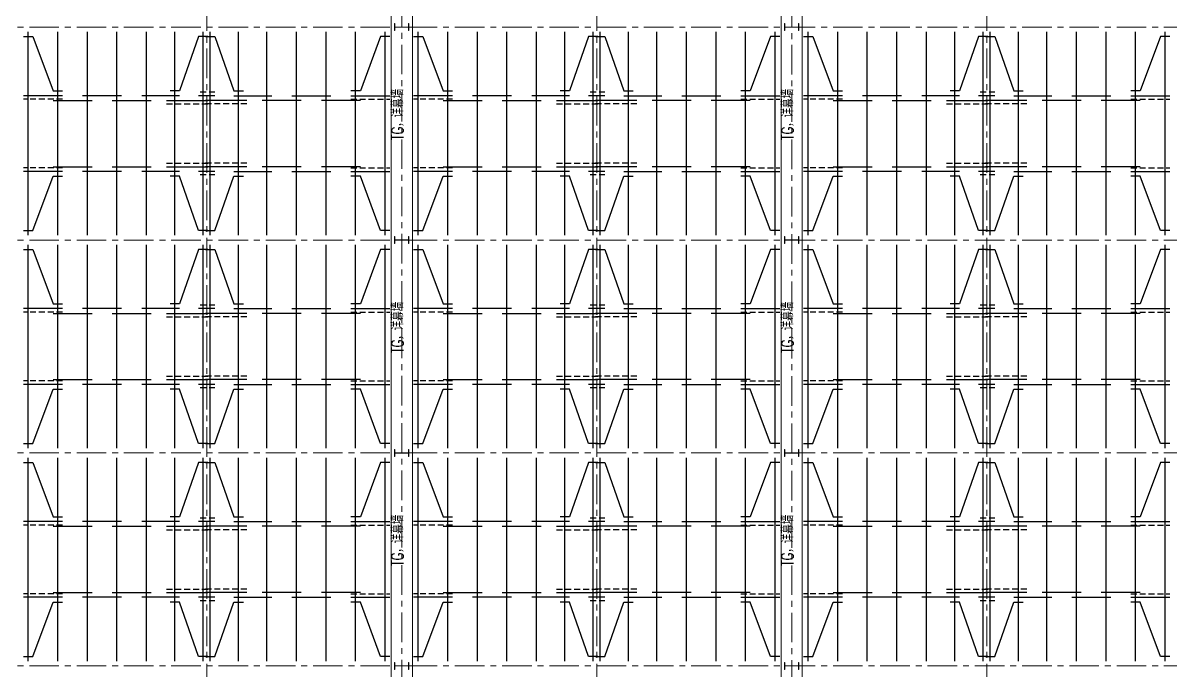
# Model space of a CAD drawing. Extents: x -1201378 to 2367219, y -619313 to 244905.
# Drawn here: x 2235117 to 2283650, y 182477 to 209827 of the extents above; entities that cross this region are included whole.
import ezdxf
from ezdxf.enums import TextEntityAlignment as Align

# ---------------------------------------------------------------- set-up
doc = ezdxf.new("R2010")
doc.units = 0
doc.header["$LTSCALE"] = 1000
doc.linetypes.add('CENTER', pattern=[2, 1.25, -0.25, 0.25, -0.25])
doc.linetypes.add('DASHED', pattern=[0.75, 0.5, -0.25])
for name, color, linetype, lineweight in [('S-axis', 111, 'CONTINUOUS', 0), ('S-col', 2, 'CONTINUOUS', 0), ('S-dote', 5, 'CENTER', 0), ('THIN', 7, 'CONTINUOUS', 0), ('梁', 4, 'CONTINUOUS', 18)]:
    doc.layers.add(name, color=color, linetype=linetype, lineweight=lineweight)
doc.layers.add('S-SHAPE', color=51, linetype='CONTINUOUS')
doc.styles.add('TSSD_Rein', font='tj-romans1.shx', dxfattribs={"width": 0.7, "bigfont": 'tj-hztxt.shx'})

# ---------------------------------------------------------------- blocks, each defined once
blk = doc.blocks.new('_FZH')
at = {"layer": 'S-col'}
blk.add_lwpolyline([(-0.375, -0.188), (-0.375, 0.187), (-0.36, 0.187), (-0.36, 0.005), (0.36, 0.005), (0.36, 0.187), (0.375, 0.187), (0.375, -0.188), (0.36, -0.188), (0.36, -0.005), (-0.36, -0.005), (-0.36, -0.188)], close=True, dxfattribs=at)
blk = doc.blocks.new('w4234324')
at = {"layer": 'S-col', "xscale": 800.0000000000005, "yscale": 800.0000000000005, "zscale": 800.0000000000005}
for p in [(-193954, 813820), (-177454, 813820), (-193954, 804820), (-177454, 804820), (-193954, 795820), (-177454, 795820), (-193954, 786820), (-177454, 786820)]:
    blk.add_blockref('_FZH', p, dxfattribs=at)
blk = doc.blocks.new('1#轴网')
at = {"layer": 'S-dote'}
for p, q in [((-157108.5, 18867), (-157108.5, 124689.3)), ((-148858.5, 19032.5), (-148858.5, 124689.3)), ((-140608.5, 18867), (-140608.5, 124689.3)), ((-132358.5, 19024), (-132358.5, 124689.3)), ((-124108.5, 18867), (-124108.5, 124689.3)), ((-99358.5, 97027), (-216950.7, 97027)), ((-99358.5, 88027), (-216950.7, 88027)), ((-99358.5, 79027), (-216950.7, 79027)), ((-99358.5, 70027), (-216950.7, 70027))]:
    blk.add_line(p, q, dxfattribs=at)

msp = doc.modelspace()

# ---------------------------------------------------------------- linework, layer by layer
at = {"layer": 'S-SHAPE'}
for p, q in [((2235341.5, 200851.8), (2235341.5, 209451.8)), ((2236591.5, 200851.8), (2236591.5, 209451.8)), ((2237841.5, 200851.8), (2237841.5, 209451.8)), ((2239091.5, 200851.8), (2239091.5, 209451.8)), ((2240341.5, 200851.8), (2240341.5, 209451.8)), ((2241541.5, 200851.8), (2241541.5, 209451.8)), ((2242741.5, 200851.8), (2242741.5, 209451.8)), ((2243041.5, 200851.8), (2243041.5, 209451.8)), ((2244241.5, 200851.8), (2244241.5, 209451.8)), ((2245441.5, 200851.8), (2245441.5, 209451.8)), ((2246691.5, 200851.8), (2246691.5, 209451.8)), ((2247941.5, 200851.8), (2247941.5, 209451.8)), ((2249191.5, 200851.8), (2249191.5, 209451.8)), ((2250441.5, 200851.8), (2250441.5, 209451.8)), ((2251841.5, 200851.8), (2251841.5, 209451.8)), ((2253091.5, 200851.8), (2253091.5, 209451.8)), ((2254341.5, 200851.8), (2254341.5, 209451.8)), ((2255591.5, 200851.8), (2255591.5, 209451.8)), ((2256841.5, 200851.8), (2256841.5, 209451.8)), ((2258041.5, 200851.8), (2258041.5, 209451.8)), ((2259241.5, 200851.8), (2259241.5, 209451.8)), ((2259541.5, 200851.8), (2259541.5, 209451.8)), ((2260741.5, 200851.8), (2260741.5, 209451.8)), ((2261941.5, 200851.8), (2261941.5, 209451.8)), ((2263191.5, 200851.8), (2263191.5, 209451.8)), ((2264441.5, 200851.8), (2264441.5, 209451.8)), ((2265691.5, 200851.8), (2265691.5, 209451.8)), ((2266941.5, 200851.8), (2266941.5, 209451.8)), ((2268341.5, 200851.8), (2268341.5, 209451.8)), ((2269591.5, 200851.8), (2269591.5, 209451.8)), ((2270841.5, 200851.8), (2270841.5, 209451.8)), ((2272091.5, 200851.8), (2272091.5, 209451.8)), ((2273341.5, 200851.8), (2273341.5, 209451.8)), ((2274541.5, 200851.8), (2274541.5, 209451.8)), ((2275741.5, 200851.8), (2275741.5, 209451.8)), ((2276041.5, 200851.8), (2276041.5, 209451.8)), ((2277241.5, 200851.8), (2277241.5, 209451.8)), ((2278441.5, 200851.8), (2278441.5, 209451.8)), ((2279691.5, 200851.8), (2279691.5, 209451.8)), ((2280941.5, 200851.8), (2280941.5, 209451.8)), ((2282191.5, 200851.8), (2282191.5, 209451.8)), ((2283441.5, 200851.8), (2283441.5, 209451.8)), ((2236791.5, 206751.8), (2235141.5, 206751.8)), ((2239291.5, 206751.8), (2237641.5, 206751.8)), ((2241741.5, 206751.8), (2240141.5, 206751.8)), ((2243241.5, 206751.8), (2242541.5, 206751.8)), ((2244041.5, 206751.8), (2245641.5, 206751.8)), ((2246491.5, 206751.8), (2248141.5, 206751.8)), ((2248991.5, 206751.8), (2250641.5, 206751.8)), ((2253291.5, 206751.8), (2251641.5, 206751.8)), ((2255791.5, 206751.8), (2254141.5, 206751.8)), ((2258241.5, 206751.8), (2256641.5, 206751.8)), ((2259741.5, 206751.8), (2259041.5, 206751.8)), ((2260541.5, 206751.8), (2262141.5, 206751.8)), ((2262991.5, 206751.8), (2264641.5, 206751.8)), ((2265491.5, 206751.8), (2267141.5, 206751.8)), ((2269791.5, 206751.8), (2268141.5, 206751.8)), ((2272291.5, 206751.8), (2270641.5, 206751.8)), ((2274741.5, 206751.8), (2273141.5, 206751.8)), ((2276241.5, 206751.8), (2275541.5, 206751.8)), ((2277041.5, 206751.8), (2278641.5, 206751.8)), ((2279491.5, 206751.8), (2281141.5, 206751.8)), ((2281991.5, 206751.8), (2283641.5, 206751.8)), ((2236391.5, 206551.8), (2238041.5, 206551.8)), ((2238891.5, 206551.8), (2240541.5, 206551.8)), ((2241191.5, 206551.8), (2242941.5, 206551.8)), ((2244591.5, 206551.8), (2242841.5, 206551.8)), ((2246891.5, 206551.8), (2245241.5, 206551.8)), ((2249391.5, 206551.8), (2247741.5, 206551.8)), ((2252891.5, 206551.8), (2254541.5, 206551.8)), ((2255391.5, 206551.8), (2257041.5, 206551.8)), ((2257691.5, 206551.8), (2259441.5, 206551.8)), ((2261091.5, 206551.8), (2259341.5, 206551.8)), ((2263391.5, 206551.8), (2261741.5, 206551.8)), ((2265891.5, 206551.8), (2264241.5, 206551.8)), ((2269391.5, 206551.8), (2271041.5, 206551.8)), ((2271891.5, 206551.8), (2273541.5, 206551.8)), ((2274191.5, 206551.8), (2275941.5, 206551.8)), ((2277591.5, 206551.8), (2275841.5, 206551.8)), ((2279891.5, 206551.8), (2278241.5, 206551.8)), ((2282391.5, 206551.8), (2280741.5, 206551.8)), ((2236791.5, 203551.8), (2235141.5, 203551.8)), ((2236391.5, 203751.8), (2238041.5, 203751.8)), ((2239291.5, 203551.8), (2237641.5, 203551.8)), ((2238891.5, 203751.8), (2240541.5, 203751.8)), ((2241741.5, 203551.8), (2240141.5, 203551.8)), ((2241191.5, 203751.8), (2242941.5, 203751.8)), ((2243241.5, 203551.8), (2242541.5, 203551.8)), ((2244591.5, 203751.8), (2242841.5, 203751.8)), ((2244041.5, 203551.8), (2245641.5, 203551.8)), ((2246891.5, 203751.8), (2245241.5, 203751.8)), ((2246491.5, 203551.8), (2248141.5, 203551.8)), ((2249391.5, 203751.8), (2247741.5, 203751.8)), ((2248991.5, 203551.8), (2250641.5, 203551.8)), ((2253291.5, 203551.8), (2251641.5, 203551.8)), ((2252891.5, 203751.8), (2254541.5, 203751.8)), ((2255791.5, 203551.8), (2254141.5, 203551.8)), ((2255391.5, 203751.8), (2257041.5, 203751.8)), ((2258241.5, 203551.8), (2256641.5, 203551.8)), ((2257691.5, 203751.8), (2259441.5, 203751.8)), ((2259741.5, 203551.8), (2259041.5, 203551.8)), ((2261091.5, 203751.8), (2259341.5, 203751.8)), ((2260541.5, 203551.8), (2262141.5, 203551.8)), ((2263391.5, 203751.8), (2261741.5, 203751.8)), ((2262991.5, 203551.8), (2264641.5, 203551.8)), ((2265891.5, 203751.8), (2264241.5, 203751.8)), ((2265491.5, 203551.8), (2267141.5, 203551.8)), ((2269791.5, 203551.8), (2268141.5, 203551.8)), ((2269391.5, 203751.8), (2271041.5, 203751.8)), ((2272291.5, 203551.8), (2270641.5, 203551.8)), ((2271891.5, 203751.8), (2273541.5, 203751.8)), ((2274741.5, 203551.8), (2273141.5, 203551.8)), ((2274191.5, 203751.8), (2275941.5, 203751.8)), ((2276241.5, 203551.8), (2275541.5, 203551.8)), ((2277591.5, 203751.8), (2275841.5, 203751.8)), ((2277041.5, 203551.8), (2278641.5, 203551.8)), ((2279891.5, 203751.8), (2278241.5, 203751.8)), ((2279491.5, 203551.8), (2281141.5, 203551.8)), ((2282391.5, 203751.8), (2280741.5, 203751.8)), ((2281991.5, 203551.8), (2283641.5, 203551.8)), ((2235341.5, 191851.8), (2235341.5, 200451.8)), ((2236591.5, 191851.8), (2236591.5, 200451.8)), ((2237841.5, 191851.8), (2237841.5, 200451.8)), ((2239091.5, 191851.8), (2239091.5, 200451.8)), ((2240341.5, 191851.8), (2240341.5, 200451.8)), ((2241541.5, 191851.8), (2241541.5, 200451.8)), ((2242741.5, 191851.8), (2242741.5, 200451.8)), ((2243041.5, 191851.8), (2243041.5, 200451.8)), ((2244241.5, 191851.8), (2244241.5, 200451.8)), ((2245441.5, 191851.8), (2245441.5, 200451.8)), ((2246691.5, 191851.8), (2246691.5, 200451.8)), ((2247941.5, 191851.8), (2247941.5, 200451.8)), ((2249191.5, 191851.8), (2249191.5, 200451.8)), ((2250441.5, 191851.8), (2250441.5, 200451.8)), ((2251841.5, 191851.8), (2251841.5, 200451.8)), ((2253091.5, 191851.8), (2253091.5, 200451.8)), ((2254341.5, 191851.8), (2254341.5, 200451.8)), ((2255591.5, 191851.8), (2255591.5, 200451.8)), ((2256841.5, 191851.8), (2256841.5, 200451.8)), ((2258041.5, 191851.8), (2258041.5, 200451.8)), ((2259241.5, 191851.8), (2259241.5, 200451.8)), ((2259541.5, 191851.8), (2259541.5, 200451.8)), ((2260741.5, 191851.8), (2260741.5, 200451.8)), ((2261941.5, 191851.8), (2261941.5, 200451.8)), ((2263191.5, 191851.8), (2263191.5, 200451.8)), ((2264441.5, 191851.8), (2264441.5, 200451.8)), ((2265691.5, 191851.8), (2265691.5, 200451.8)), ((2266941.5, 191851.8), (2266941.5, 200451.8)), ((2268341.5, 191851.8), (2268341.5, 200451.8)), ((2269591.5, 191851.8), (2269591.5, 200451.8)), ((2270841.5, 191851.8), (2270841.5, 200451.8)), ((2272091.5, 191851.8), (2272091.5, 200451.8)), ((2273341.5, 191851.8), (2273341.5, 200451.8)), ((2274541.5, 191851.8), (2274541.5, 200451.8)), ((2275741.5, 191851.8), (2275741.5, 200451.8)), ((2276041.5, 191851.8), (2276041.5, 200451.8)), ((2277241.5, 191851.8), (2277241.5, 200451.8)), ((2278441.5, 191851.8), (2278441.5, 200451.8)), ((2279691.5, 191851.8), (2279691.5, 200451.8)), ((2280941.5, 191851.8), (2280941.5, 200451.8)), ((2282191.5, 191851.8), (2282191.5, 200451.8)), ((2283441.5, 191851.8), (2283441.5, 200451.8)), ((2236791.5, 197751.8), (2235141.5, 197751.8)), ((2236391.5, 197551.8), (2238041.5, 197551.8)), ((2239291.5, 197751.8), (2237641.5, 197751.8)), ((2238891.5, 197551.8), (2240541.5, 197551.8)), ((2241741.5, 197751.8), (2240141.5, 197751.8)), ((2241191.5, 197551.8), (2242941.5, 197551.8)), ((2243241.5, 197751.8), (2242541.5, 197751.8)), ((2244591.5, 197551.8), (2242841.5, 197551.8)), ((2244041.5, 197751.8), (2245641.5, 197751.8)), ((2246891.5, 197551.8), (2245241.5, 197551.8)), ((2246491.5, 197751.8), (2248141.5, 197751.8)), ((2249391.5, 197551.8), (2247741.5, 197551.8)), ((2248991.5, 197751.8), (2250641.5, 197751.8)), ((2253291.5, 197751.8), (2251641.5, 197751.8)), ((2252891.5, 197551.8), (2254541.5, 197551.8)), ((2255791.5, 197751.8), (2254141.5, 197751.8)), ((2255391.5, 197551.8), (2257041.5, 197551.8)), ((2258241.5, 197751.8), (2256641.5, 197751.8)), ((2257691.5, 197551.8), (2259441.5, 197551.8)), ((2259741.5, 197751.8), (2259041.5, 197751.8)), ((2261091.5, 197551.8), (2259341.5, 197551.8)), ((2260541.5, 197751.8), (2262141.5, 197751.8)), ((2263391.5, 197551.8), (2261741.5, 197551.8)), ((2262991.5, 197751.8), (2264641.5, 197751.8)), ((2265891.5, 197551.8), (2264241.5, 197551.8)), ((2265491.5, 197751.8), (2267141.5, 197751.8)), ((2269791.5, 197751.8), (2268141.5, 197751.8)), ((2269391.5, 197551.8), (2271041.5, 197551.8)), ((2272291.5, 197751.8), (2270641.5, 197751.8)), ((2271891.5, 197551.8), (2273541.5, 197551.8)), ((2274741.5, 197751.8), (2273141.5, 197751.8)), ((2274191.5, 197551.8), (2275941.5, 197551.8)), ((2276241.5, 197751.8), (2275541.5, 197751.8)), ((2277591.5, 197551.8), (2275841.5, 197551.8)), ((2277041.5, 197751.8), (2278641.5, 197751.8)), ((2279891.5, 197551.8), (2278241.5, 197551.8)), ((2279491.5, 197751.8), (2281141.5, 197751.8)), ((2282391.5, 197551.8), (2280741.5, 197551.8)), ((2281991.5, 197751.8), (2283641.5, 197751.8)), ((2236391.5, 194751.8), (2238041.5, 194751.8)), ((2238891.5, 194751.8), (2240541.5, 194751.8)), ((2241191.5, 194751.8), (2242941.5, 194751.8)), ((2244591.5, 194751.8), (2242841.5, 194751.8)), ((2246891.5, 194751.8), (2245241.5, 194751.8)), ((2249391.5, 194751.8), (2247741.5, 194751.8)), ((2252891.5, 194751.8), (2254541.5, 194751.8)), ((2255391.5, 194751.8), (2257041.5, 194751.8)), ((2257691.5, 194751.8), (2259441.5, 194751.8)), ((2261091.5, 194751.8), (2259341.5, 194751.8)), ((2263391.5, 194751.8), (2261741.5, 194751.8)), ((2265891.5, 194751.8), (2264241.5, 194751.8)), ((2269391.5, 194751.8), (2271041.5, 194751.8)), ((2271891.5, 194751.8), (2273541.5, 194751.8)), ((2274191.5, 194751.8), (2275941.5, 194751.8)), ((2277591.5, 194751.8), (2275841.5, 194751.8)), ((2279891.5, 194751.8), (2278241.5, 194751.8)), ((2282391.5, 194751.8), (2280741.5, 194751.8)), ((2236791.5, 194551.8), (2235141.5, 194551.8)), ((2239291.5, 194551.8), (2237641.5, 194551.8)), ((2241741.5, 194551.8), (2240141.5, 194551.8)), ((2243241.5, 194551.8), (2242541.5, 194551.8)), ((2244041.5, 194551.8), (2245641.5, 194551.8)), ((2246491.5, 194551.8), (2248141.5, 194551.8)), ((2248991.5, 194551.8), (2250641.5, 194551.8)), ((2253291.5, 194551.8), (2251641.5, 194551.8)), ((2255791.5, 194551.8), (2254141.5, 194551.8)), ((2258241.5, 194551.8), (2256641.5, 194551.8)), ((2259741.5, 194551.8), (2259041.5, 194551.8)), ((2260541.5, 194551.8), (2262141.5, 194551.8)), ((2262991.5, 194551.8), (2264641.5, 194551.8)), ((2265491.5, 194551.8), (2267141.5, 194551.8)), ((2269791.5, 194551.8), (2268141.5, 194551.8)), ((2272291.5, 194551.8), (2270641.5, 194551.8)), ((2274741.5, 194551.8), (2273141.5, 194551.8)), ((2276241.5, 194551.8), (2275541.5, 194551.8)), ((2277041.5, 194551.8), (2278641.5, 194551.8)), ((2279491.5, 194551.8), (2281141.5, 194551.8)), ((2281991.5, 194551.8), (2283641.5, 194551.8)), ((2235341.5, 182851.8), (2235341.5, 191451.8)), ((2236591.5, 182851.8), (2236591.5, 191451.8)), ((2237841.5, 182851.8), (2237841.5, 191451.8)), ((2239091.5, 182851.8), (2239091.5, 191451.8)), ((2240341.5, 182851.8), (2240341.5, 191451.8)), ((2241541.5, 182851.8), (2241541.5, 191451.8)), ((2242741.5, 182851.8), (2242741.5, 191451.8)), ((2243041.5, 182851.8), (2243041.5, 191451.8)), ((2244241.5, 182851.8), (2244241.5, 191451.8)), ((2245441.5, 182851.8), (2245441.5, 191451.8)), ((2246691.5, 182851.8), (2246691.5, 191451.8)), ((2247941.5, 182851.8), (2247941.5, 191451.8)), ((2249191.5, 182851.8), (2249191.5, 191451.8)), ((2250441.5, 182851.8), (2250441.5, 191451.8)), ((2251841.5, 182851.8), (2251841.5, 191451.8)), ((2253091.5, 182851.8), (2253091.5, 191451.8)), ((2254341.5, 182851.8), (2254341.5, 191451.8)), ((2255591.5, 182851.8), (2255591.5, 191451.8)), ((2256841.5, 182851.8), (2256841.5, 191451.8)), ((2258041.5, 182851.8), (2258041.5, 191451.8)), ((2259241.5, 182851.8), (2259241.5, 191451.8)), ((2259541.5, 182851.8), (2259541.5, 191451.8)), ((2260741.5, 182851.8), (2260741.5, 191451.8)), ((2261941.5, 182851.8), (2261941.5, 191451.8)), ((2263191.5, 182851.8), (2263191.5, 191451.8)), ((2264441.5, 182851.8), (2264441.5, 191451.8)), ((2265691.5, 182851.8), (2265691.5, 191451.8)), ((2266941.5, 182851.8), (2266941.5, 191451.8)), ((2268341.5, 182851.8), (2268341.5, 191451.8)), ((2269591.5, 182851.8), (2269591.5, 191451.8)), ((2270841.5, 182851.8), (2270841.5, 191451.8)), ((2272091.5, 182851.8), (2272091.5, 191451.8)), ((2273341.5, 182851.8), (2273341.5, 191451.8)), ((2274541.5, 182851.8), (2274541.5, 191451.8)), ((2275741.5, 182851.8), (2275741.5, 191451.8)), ((2276041.5, 182851.8), (2276041.5, 191451.8)), ((2277241.5, 182851.8), (2277241.5, 191451.8)), ((2278441.5, 182851.8), (2278441.5, 191451.8)), ((2279691.5, 182851.8), (2279691.5, 191451.8)), ((2280941.5, 182851.8), (2280941.5, 191451.8)), ((2282191.5, 182851.8), (2282191.5, 191451.8)), ((2283441.5, 182851.8), (2283441.5, 191451.8)), ((2236791.5, 188751.8), (2235141.5, 188751.8)), ((2236391.5, 188551.8), (2238041.5, 188551.8)), ((2239291.5, 188751.8), (2237641.5, 188751.8)), ((2238891.5, 188551.8), (2240541.5, 188551.8)), ((2241741.5, 188751.8), (2240141.5, 188751.8)), ((2241191.5, 188551.8), (2242941.5, 188551.8)), ((2243241.5, 188751.8), (2242541.5, 188751.8)), ((2244591.5, 188551.8), (2242841.5, 188551.8)), ((2244041.5, 188751.8), (2245641.5, 188751.8)), ((2246891.5, 188551.8), (2245241.5, 188551.8)), ((2246491.5, 188751.8), (2248141.5, 188751.8)), ((2249391.5, 188551.8), (2247741.5, 188551.8)), ((2248991.5, 188751.8), (2250641.5, 188751.8)), ((2253291.5, 188751.8), (2251641.5, 188751.8)), ((2252891.5, 188551.8), (2254541.5, 188551.8)), ((2255791.5, 188751.8), (2254141.5, 188751.8)), ((2255391.5, 188551.8), (2257041.5, 188551.8)), ((2258241.5, 188751.8), (2256641.5, 188751.8)), ((2257691.5, 188551.8), (2259441.5, 188551.8)), ((2259741.5, 188751.8), (2259041.5, 188751.8)), ((2261091.5, 188551.8), (2259341.5, 188551.8)), ((2260541.5, 188751.8), (2262141.5, 188751.8)), ((2263391.5, 188551.8), (2261741.5, 188551.8)), ((2262991.5, 188751.8), (2264641.5, 188751.8)), ((2265891.5, 188551.8), (2264241.5, 188551.8)), ((2265491.5, 188751.8), (2267141.5, 188751.8)), ((2269791.5, 188751.8), (2268141.5, 188751.8)), ((2269391.5, 188551.8), (2271041.5, 188551.8)), ((2272291.5, 188751.8), (2270641.5, 188751.8)), ((2271891.5, 188551.8), (2273541.5, 188551.8)), ((2274741.5, 188751.8), (2273141.5, 188751.8)), ((2274191.5, 188551.8), (2275941.5, 188551.8)), ((2276241.5, 188751.8), (2275541.5, 188751.8)), ((2277591.5, 188551.8), (2275841.5, 188551.8)), ((2277041.5, 188751.8), (2278641.5, 188751.8)), ((2279891.5, 188551.8), (2278241.5, 188551.8)), ((2279491.5, 188751.8), (2281141.5, 188751.8)), ((2282391.5, 188551.8), (2280741.5, 188551.8)), ((2281991.5, 188751.8), (2283641.5, 188751.8)), ((2236791.5, 185551.8), (2235141.5, 185551.8)), ((2236391.5, 185751.8), (2238041.5, 185751.8)), ((2239291.5, 185551.8), (2237641.5, 185551.8)), ((2238891.5, 185751.8), (2240541.5, 185751.8)), ((2241741.5, 185551.8), (2240141.5, 185551.8)), ((2241191.5, 185751.8), (2242941.5, 185751.8)), ((2243241.5, 185551.8), (2242541.5, 185551.8)), ((2244591.5, 185751.8), (2242841.5, 185751.8)), ((2244041.5, 185551.8), (2245641.5, 185551.8)), ((2246891.5, 185751.8), (2245241.5, 185751.8)), ((2246491.5, 185551.8), (2248141.5, 185551.8)), ((2249391.5, 185751.8), (2247741.5, 185751.8)), ((2248991.5, 185551.8), (2250641.5, 185551.8)), ((2253291.5, 185551.8), (2251641.5, 185551.8)), ((2252891.5, 185751.8), (2254541.5, 185751.8)), ((2255791.5, 185551.8), (2254141.5, 185551.8)), ((2255391.5, 185751.8), (2257041.5, 185751.8)), ((2258241.5, 185551.8), (2256641.5, 185551.8)), ((2257691.5, 185751.8), (2259441.5, 185751.8)), ((2259741.5, 185551.8), (2259041.5, 185551.8)), ((2261091.5, 185751.8), (2259341.5, 185751.8)), ((2260541.5, 185551.8), (2262141.5, 185551.8)), ((2263391.5, 185751.8), (2261741.5, 185751.8)), ((2262991.5, 185551.8), (2264641.5, 185551.8)), ((2265891.5, 185751.8), (2264241.5, 185751.8)), ((2265491.5, 185551.8), (2267141.5, 185551.8)), ((2269791.5, 185551.8), (2268141.5, 185551.8)), ((2269391.5, 185751.8), (2271041.5, 185751.8)), ((2272291.5, 185551.8), (2270641.5, 185551.8)), ((2271891.5, 185751.8), (2273541.5, 185751.8)), ((2274741.5, 185551.8), (2273141.5, 185551.8)), ((2274191.5, 185751.8), (2275941.5, 185751.8)), ((2276241.5, 185551.8), (2275541.5, 185551.8)), ((2277591.5, 185751.8), (2275841.5, 185751.8)), ((2277041.5, 185551.8), (2278641.5, 185551.8)), ((2279891.5, 185751.8), (2278241.5, 185751.8)), ((2279491.5, 185551.8), (2281141.5, 185551.8)), ((2282391.5, 185751.8), (2280741.5, 185751.8)), ((2281991.5, 185551.8), (2283641.5, 185551.8))]:
    msp.add_line(p, q, dxfattribs=at)
at = {"layer": 'S-SHAPE', "linetype": 'DASHED', "ltscale": 0.5}
for p, q in [((2243241.5, 206901.8), (2242541.5, 206901.8)), ((2259741.5, 206901.8), (2259041.5, 206901.8)), ((2276241.5, 206901.8), (2275541.5, 206901.8)), ((2236791.5, 206601.8), (2235141.5, 206601.8)), ((2241191.5, 206401.8), (2242941.5, 206401.8)), ((2244591.5, 206401.8), (2242841.5, 206401.8)), ((2248991.5, 206601.8), (2250641.5, 206601.8)), ((2253291.5, 206601.8), (2251641.5, 206601.8)), ((2257691.5, 206401.8), (2259441.5, 206401.8)), ((2261091.5, 206401.8), (2259341.5, 206401.8)), ((2265491.5, 206601.8), (2267141.5, 206601.8)), ((2269791.5, 206601.8), (2268141.5, 206601.8)), ((2274191.5, 206401.8), (2275941.5, 206401.8)), ((2277591.5, 206401.8), (2275841.5, 206401.8)), ((2281991.5, 206601.8), (2283641.5, 206601.8)), ((2241191.5, 203901.8), (2242941.5, 203901.8)), ((2244591.5, 203901.8), (2242841.5, 203901.8)), ((2257691.5, 203901.8), (2259441.5, 203901.8)), ((2261091.5, 203901.8), (2259341.5, 203901.8)), ((2274191.5, 203901.8), (2275941.5, 203901.8)), ((2277591.5, 203901.8), (2275841.5, 203901.8)), ((2236791.5, 203701.8), (2235141.5, 203701.8)), ((2243241.5, 203401.8), (2242541.5, 203401.8)), ((2248991.5, 203701.8), (2250641.5, 203701.8)), ((2253291.5, 203701.8), (2251641.5, 203701.8)), ((2259741.5, 203401.8), (2259041.5, 203401.8)), ((2265491.5, 203701.8), (2267141.5, 203701.8)), ((2269791.5, 203701.8), (2268141.5, 203701.8)), ((2276241.5, 203401.8), (2275541.5, 203401.8)), ((2281991.5, 203701.8), (2283641.5, 203701.8)), ((2236791.5, 197601.8), (2235141.5, 197601.8)), ((2243241.5, 197901.8), (2242541.5, 197901.8)), ((2248991.5, 197601.8), (2250641.5, 197601.8)), ((2253291.5, 197601.8), (2251641.5, 197601.8)), ((2259741.5, 197901.8), (2259041.5, 197901.8)), ((2265491.5, 197601.8), (2267141.5, 197601.8)), ((2269791.5, 197601.8), (2268141.5, 197601.8)), ((2276241.5, 197901.8), (2275541.5, 197901.8)), ((2281991.5, 197601.8), (2283641.5, 197601.8)), ((2241191.5, 197401.8), (2242941.5, 197401.8)), ((2244591.5, 197401.8), (2242841.5, 197401.8)), ((2257691.5, 197401.8), (2259441.5, 197401.8)), ((2261091.5, 197401.8), (2259341.5, 197401.8)), ((2274191.5, 197401.8), (2275941.5, 197401.8)), ((2277591.5, 197401.8), (2275841.5, 197401.8)), ((2236791.5, 194701.8), (2235141.5, 194701.8)), ((2241191.5, 194901.8), (2242941.5, 194901.8)), ((2244591.5, 194901.8), (2242841.5, 194901.8)), ((2248991.5, 194701.8), (2250641.5, 194701.8)), ((2253291.5, 194701.8), (2251641.5, 194701.8)), ((2257691.5, 194901.8), (2259441.5, 194901.8)), ((2261091.5, 194901.8), (2259341.5, 194901.8)), ((2265491.5, 194701.8), (2267141.5, 194701.8)), ((2269791.5, 194701.8), (2268141.5, 194701.8)), ((2274191.5, 194901.8), (2275941.5, 194901.8)), ((2277591.5, 194901.8), (2275841.5, 194901.8)), ((2281991.5, 194701.8), (2283641.5, 194701.8)), ((2243241.5, 194401.8), (2242541.5, 194401.8)), ((2259741.5, 194401.8), (2259041.5, 194401.8)), ((2276241.5, 194401.8), (2275541.5, 194401.8)), ((2243241.5, 188901.8), (2242541.5, 188901.8)), ((2259741.5, 188901.8), (2259041.5, 188901.8)), ((2276241.5, 188901.8), (2275541.5, 188901.8)), ((2236791.5, 188601.8), (2235141.5, 188601.8)), ((2241191.5, 188401.8), (2242941.5, 188401.8)), ((2244591.5, 188401.8), (2242841.5, 188401.8)), ((2248991.5, 188601.8), (2250641.5, 188601.8)), ((2253291.5, 188601.8), (2251641.5, 188601.8)), ((2257691.5, 188401.8), (2259441.5, 188401.8)), ((2261091.5, 188401.8), (2259341.5, 188401.8)), ((2265491.5, 188601.8), (2267141.5, 188601.8)), ((2269791.5, 188601.8), (2268141.5, 188601.8)), ((2274191.5, 188401.8), (2275941.5, 188401.8)), ((2277591.5, 188401.8), (2275841.5, 188401.8)), ((2281991.5, 188601.8), (2283641.5, 188601.8)), ((2241191.5, 185901.8), (2242941.5, 185901.8)), ((2244591.5, 185901.8), (2242841.5, 185901.8)), ((2257691.5, 185901.8), (2259441.5, 185901.8)), ((2261091.5, 185901.8), (2259341.5, 185901.8)), ((2274191.5, 185901.8), (2275941.5, 185901.8)), ((2277591.5, 185901.8), (2275841.5, 185901.8)), ((2236791.5, 185701.8), (2235141.5, 185701.8)), ((2243241.5, 185401.8), (2242541.5, 185401.8)), ((2248991.5, 185701.8), (2250641.5, 185701.8)), ((2253291.5, 185701.8), (2251641.5, 185701.8)), ((2259741.5, 185401.8), (2259041.5, 185401.8)), ((2265491.5, 185701.8), (2267141.5, 185701.8)), ((2269791.5, 185701.8), (2268141.5, 185701.8)), ((2276241.5, 185401.8), (2275541.5, 185401.8)), ((2281991.5, 185701.8), (2283641.5, 185701.8))]:
    msp.add_line(p, q, dxfattribs=at)
at = {"layer": 'S-SHAPE'}
for points in [[(2235141.5, 209251.8), (2235541.5, 209251.8), (2236391.5, 206951.8), (2236791.5, 206951.8)], [(2242941.5, 209251.8), (2242541.5, 209251.8), (2241741.5, 206951.8), (2241341.5, 206951.8)], [(2242841.5, 209251.8), (2243241.5, 209251.8), (2244041.5, 206951.8), (2244441.5, 206951.8)], [(2250641.5, 209251.8), (2250241.5, 209251.8), (2249391.5, 206951.8), (2248991.5, 206951.8)], [(2251641.5, 209251.8), (2252041.5, 209251.8), (2252891.5, 206951.8), (2253291.5, 206951.8)], [(2259441.5, 209251.8), (2259041.5, 209251.8), (2258241.5, 206951.8), (2257841.5, 206951.8)], [(2259341.5, 209251.8), (2259741.5, 209251.8), (2260541.5, 206951.8), (2260941.5, 206951.8)], [(2267141.5, 209251.8), (2266741.5, 209251.8), (2265891.5, 206951.8), (2265491.5, 206951.8)], [(2268141.5, 209251.8), (2268541.5, 209251.8), (2269391.5, 206951.8), (2269791.5, 206951.8)], [(2275941.5, 209251.8), (2275541.5, 209251.8), (2274741.5, 206951.8), (2274341.5, 206951.8)], [(2275841.5, 209251.8), (2276241.5, 209251.8), (2277041.5, 206951.8), (2277441.5, 206951.8)], [(2283641.5, 209251.8), (2283241.5, 209251.8), (2282391.5, 206951.8), (2281991.5, 206951.8)], [(2235141.5, 201051.8), (2235541.5, 201051.8), (2236391.5, 203351.8), (2236791.5, 203351.8)], [(2242941.5, 201051.8), (2242541.5, 201051.8), (2241741.5, 203351.8), (2241341.5, 203351.8)], [(2242841.5, 201051.8), (2243241.5, 201051.8), (2244041.5, 203351.8), (2244441.5, 203351.8)], [(2250641.5, 201051.8), (2250241.5, 201051.8), (2249391.5, 203351.8), (2248991.5, 203351.8)], [(2251641.5, 201051.8), (2252041.5, 201051.8), (2252891.5, 203351.8), (2253291.5, 203351.8)], [(2259441.5, 201051.8), (2259041.5, 201051.8), (2258241.5, 203351.8), (2257841.5, 203351.8)], [(2259341.5, 201051.8), (2259741.5, 201051.8), (2260541.5, 203351.8), (2260941.5, 203351.8)], [(2267141.5, 201051.8), (2266741.5, 201051.8), (2265891.5, 203351.8), (2265491.5, 203351.8)], [(2268141.5, 201051.8), (2268541.5, 201051.8), (2269391.5, 203351.8), (2269791.5, 203351.8)], [(2275941.5, 201051.8), (2275541.5, 201051.8), (2274741.5, 203351.8), (2274341.5, 203351.8)], [(2275841.5, 201051.8), (2276241.5, 201051.8), (2277041.5, 203351.8), (2277441.5, 203351.8)], [(2283641.5, 201051.8), (2283241.5, 201051.8), (2282391.5, 203351.8), (2281991.5, 203351.8)], [(2235141.5, 200251.8), (2235541.5, 200251.8), (2236391.5, 197951.8), (2236791.5, 197951.8)], [(2242941.5, 200251.8), (2242541.5, 200251.8), (2241741.5, 197951.8), (2241341.5, 197951.8)], [(2242841.5, 200251.8), (2243241.5, 200251.8), (2244041.5, 197951.8), (2244441.5, 197951.8)], [(2250641.5, 200251.8), (2250241.5, 200251.8), (2249391.5, 197951.8), (2248991.5, 197951.8)], [(2251641.5, 200251.8), (2252041.5, 200251.8), (2252891.5, 197951.8), (2253291.5, 197951.8)], [(2259441.5, 200251.8), (2259041.5, 200251.8), (2258241.5, 197951.8), (2257841.5, 197951.8)], [(2259341.5, 200251.8), (2259741.5, 200251.8), (2260541.5, 197951.8), (2260941.5, 197951.8)], [(2267141.5, 200251.8), (2266741.5, 200251.8), (2265891.5, 197951.8), (2265491.5, 197951.8)], [(2268141.5, 200251.8), (2268541.5, 200251.8), (2269391.5, 197951.8), (2269791.5, 197951.8)], [(2275941.5, 200251.8), (2275541.5, 200251.8), (2274741.5, 197951.8), (2274341.5, 197951.8)], [(2275841.5, 200251.8), (2276241.5, 200251.8), (2277041.5, 197951.8), (2277441.5, 197951.8)], [(2283641.5, 200251.8), (2283241.5, 200251.8), (2282391.5, 197951.8), (2281991.5, 197951.8)], [(2235141.5, 192051.8), (2235541.5, 192051.8), (2236391.5, 194351.8), (2236791.5, 194351.8)], [(2242941.5, 192051.8), (2242541.5, 192051.8), (2241741.5, 194351.8), (2241341.5, 194351.8)], [(2242841.5, 192051.8), (2243241.5, 192051.8), (2244041.5, 194351.8), (2244441.5, 194351.8)], [(2250641.5, 192051.8), (2250241.5, 192051.8), (2249391.5, 194351.8), (2248991.5, 194351.8)], [(2251641.5, 192051.8), (2252041.5, 192051.8), (2252891.5, 194351.8), (2253291.5, 194351.8)], [(2259441.5, 192051.8), (2259041.5, 192051.8), (2258241.5, 194351.8), (2257841.5, 194351.8)], [(2259341.5, 192051.8), (2259741.5, 192051.8), (2260541.5, 194351.8), (2260941.5, 194351.8)], [(2267141.5, 192051.8), (2266741.5, 192051.8), (2265891.5, 194351.8), (2265491.5, 194351.8)], [(2268141.5, 192051.8), (2268541.5, 192051.8), (2269391.5, 194351.8), (2269791.5, 194351.8)], [(2275941.5, 192051.8), (2275541.5, 192051.8), (2274741.5, 194351.8), (2274341.5, 194351.8)], [(2275841.5, 192051.8), (2276241.5, 192051.8), (2277041.5, 194351.8), (2277441.5, 194351.8)], [(2283641.5, 192051.8), (2283241.5, 192051.8), (2282391.5, 194351.8), (2281991.5, 194351.8)], [(2235141.5, 191251.8), (2235541.5, 191251.8), (2236391.5, 188951.8), (2236791.5, 188951.8)], [(2242941.5, 191251.8), (2242541.5, 191251.8), (2241741.5, 188951.8), (2241341.5, 188951.8)], [(2242841.5, 191251.8), (2243241.5, 191251.8), (2244041.5, 188951.8), (2244441.5, 188951.8)], [(2250641.5, 191251.8), (2250241.5, 191251.8), (2249391.5, 188951.8), (2248991.5, 188951.8)], [(2251641.5, 191251.8), (2252041.5, 191251.8), (2252891.5, 188951.8), (2253291.5, 188951.8)], [(2259441.5, 191251.8), (2259041.5, 191251.8), (2258241.5, 188951.8), (2257841.5, 188951.8)], [(2259341.5, 191251.8), (2259741.5, 191251.8), (2260541.5, 188951.8), (2260941.5, 188951.8)], [(2267141.5, 191251.8), (2266741.5, 191251.8), (2265891.5, 188951.8), (2265491.5, 188951.8)], [(2268141.5, 191251.8), (2268541.5, 191251.8), (2269391.5, 188951.8), (2269791.5, 188951.8)], [(2275941.5, 191251.8), (2275541.5, 191251.8), (2274741.5, 188951.8), (2274341.5, 188951.8)], [(2275841.5, 191251.8), (2276241.5, 191251.8), (2277041.5, 188951.8), (2277441.5, 188951.8)], [(2283641.5, 191251.8), (2283241.5, 191251.8), (2282391.5, 188951.8), (2281991.5, 188951.8)], [(2235141.5, 183051.8), (2235541.5, 183051.8), (2236391.5, 185351.8), (2236791.5, 185351.8)], [(2242941.5, 183051.8), (2242541.5, 183051.8), (2241741.5, 185351.8), (2241341.5, 185351.8)], [(2242841.5, 183051.8), (2243241.5, 183051.8), (2244041.5, 185351.8), (2244441.5, 185351.8)], [(2250641.5, 183051.8), (2250241.5, 183051.8), (2249391.5, 185351.8), (2248991.5, 185351.8)], [(2251641.5, 183051.8), (2252041.5, 183051.8), (2252891.5, 185351.8), (2253291.5, 185351.8)], [(2259441.5, 183051.8), (2259041.5, 183051.8), (2258241.5, 185351.8), (2257841.5, 185351.8)], [(2259341.5, 183051.8), (2259741.5, 183051.8), (2260541.5, 185351.8), (2260941.5, 185351.8)], [(2267141.5, 183051.8), (2266741.5, 183051.8), (2265891.5, 185351.8), (2265491.5, 185351.8)], [(2268141.5, 183051.8), (2268541.5, 183051.8), (2269391.5, 185351.8), (2269791.5, 185351.8)], [(2275941.5, 183051.8), (2275541.5, 183051.8), (2274741.5, 185351.8), (2274341.5, 185351.8)], [(2275841.5, 183051.8), (2276241.5, 183051.8), (2277041.5, 185351.8), (2277441.5, 185351.8)], [(2283641.5, 183051.8), (2283241.5, 183051.8), (2282391.5, 185351.8), (2281991.5, 185351.8)]]:
    msp.add_lwpolyline(points, dxfattribs=at)
at = {"layer": '梁'}
for points in [[(2250691.5, 137501.8), (2251591.5, 137501.8), (2251591.5, 227801.8), (2250691.5, 227801.8)], [(2267191.5, 137501.8), (2268091.5, 137501.8), (2268091.5, 227801.8), (2267191.5, 227801.8)]]:
    msp.add_lwpolyline(points, close=True, dxfattribs=at)

# ---------------------------------------------------------------- block references
at = {"layer": 'S-axis'}
msp.add_blockref('1#轴网', (2400000, 112624.8), dxfattribs=at)
at = {"layer": 'S-col'}
msp.add_blockref('w4234324', (2445095.7, -604168.2), dxfattribs=at)

# ---------------------------------------------------------------- texts
at = {"layer": 'THIN', "style": 'TSSD_Rein', "width": 0.7}
for p in [(2251361.8, 205961), (2267861.8, 205961), (2251361.8, 196961), (2267861.8, 196961), (2251361.8, 187961), (2267861.8, 187961)]:
    msp.add_text('TG，详幕墙', height=500, rotation=90, dxfattribs=at).set_placement(p, align=Align.BOTTOM_CENTER)

doc.saveas('drawing.dxf')
